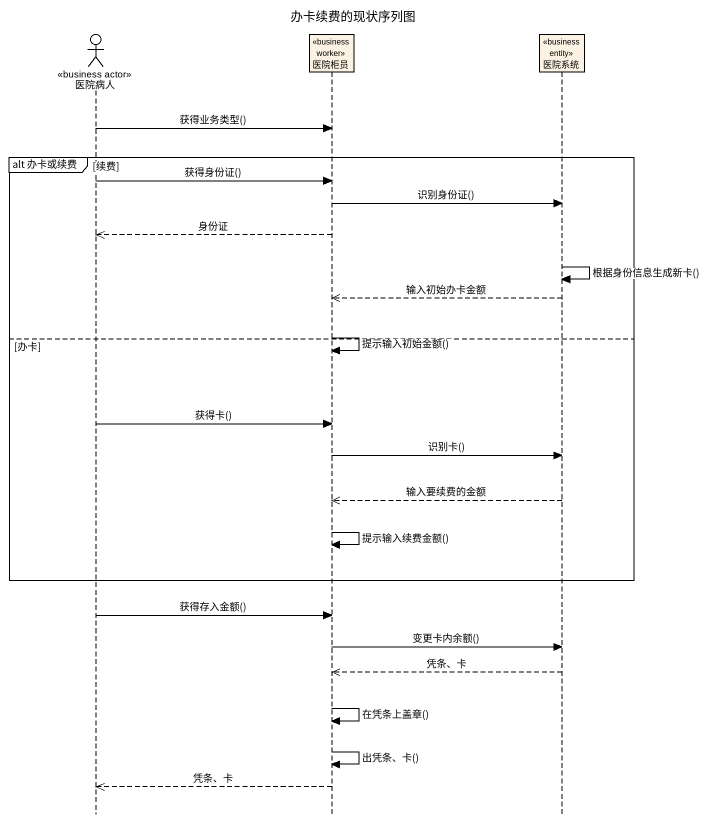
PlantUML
@startuml
title 办卡续费的现状序列图
hide footbox
actor 医院病人 <<business actor>>
participant 医院柜员 <<business worker>>
participant 医院系统 <<business entity>>

医院病人 -> 医院柜员 : 获得业务类型()
group alt 办卡或续费 [续费]
  医院病人 -> 医院柜员 : 获得身份证()
  医院柜员 -> 医院系统 : 识别身份证()
  医院柜员 -->> 医院病人 : 身份证
  医院系统 -> 医院系统 : 根据身份信息生成新卡()
  医院系统 -->> 医院柜员 : 输入初始办卡金额
  医院柜员 -> 医院柜员 : 提示输入初始金额()
else 办卡
  医院病人 -> 医院柜员 : 获得卡()
  医院柜员 -> 医院系统 : 识别卡()
  医院系统 -->> 医院柜员 : 输入要续费的金额
  医院柜员 -> 医院柜员 : 提示输入续费金额()
end
医院病人 -> 医院柜员 : 获得存入金额()
医院柜员 -> 医院系统 : 变更卡内余额()
医院系统 -->> 医院柜员 : 凭条、卡
医院柜员 -> 医院柜员 : 在凭条上盖章()
医院柜员 -> 医院柜员 : 出凭条、卡()
医院柜员 -->> 医院病人 : 凭条、卡
@enduml
